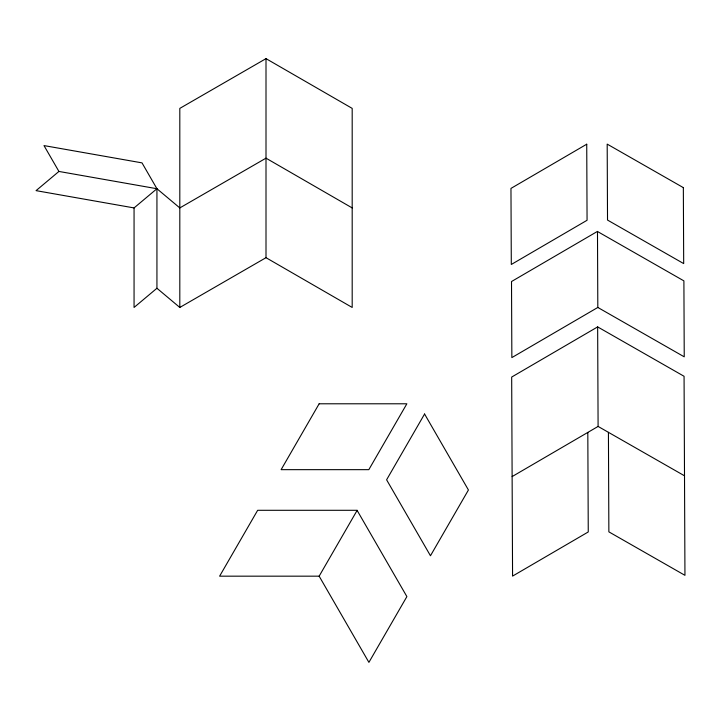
<?xml version="1.0" encoding="UTF-8"?>
<svg xmlns="http://www.w3.org/2000/svg" width="721" height="721" viewBox="0 0 721 721"><rect width="100%" height="100%" fill="white"/><g stroke="black" fill="none" stroke-linecap="round" stroke-linejoin="round"><path stroke-width="1.08" d="M319.151 576.169L357.183 510.297L257.658 510.297L219.617 576.169L319.151 576.169L368.909 662.365L406.887 596.591L357.12 510.396M179.808 307.452L179.808 108.393L266.004 58.635L266.004 257.685L179.808 307.452L156.935 288.256L156.935 188.731L58.924 171.445L36.05 190.641L134.061 207.927L156.935 188.731L179.808 207.927L266.004 158.16L352.19 207.927M156.935 288.256L134.061 307.452L134.061 207.927M597.817 307.452L511.856 357.598L511.513 281.532L597.484 231.387L597.817 307.452L684.238 356.832L683.896 280.875L597.484 231.495M608.425 432.33L608.866 531.855L684.95 575.331L684.067 376.281L597.646 326.901L511.676 377.056L512.568 576.106L588.255 531.954L587.813 432.429M512.126 476.581L598.097 426.426L597.646 326.901M598.097 426.426L684.508 475.806M266.004 58.635L352.19 108.393L352.19 307.452L266.004 257.685M156.935 188.731L142.01 162.874L43.99 145.588L58.924 171.445M319.151 403.787L281.118 469.659L368.828 469.659L406.86 403.787L319.151 403.787M424.579 414.016L386.6 479.798L430.464 555.756L468.434 489.983L424.579 414.016M586.732 144.209L510.964 188.406L511.306 264.472L587.065 220.275L586.732 144.209M683.346 187.631L607.19 144.119L607.524 220.067L683.688 263.589L683.346 187.631"/></g></svg>
